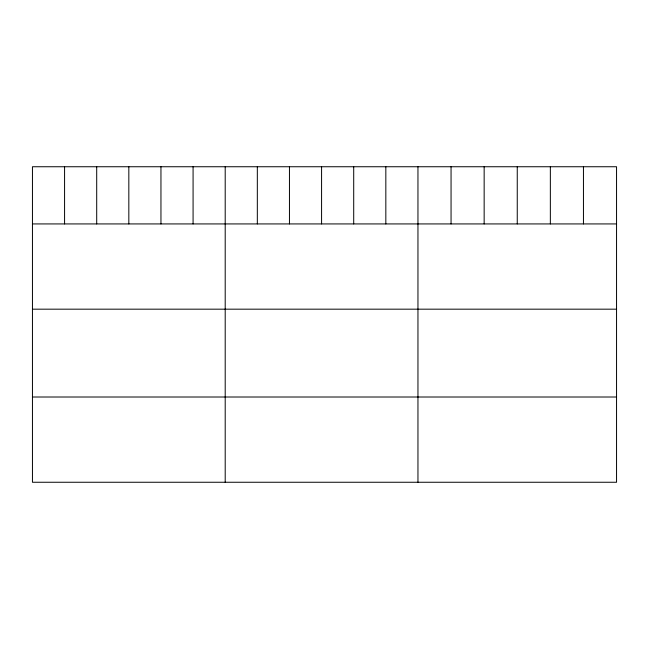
<?xml version="1.0" encoding="UTF-8"?>
<svg xmlns="http://www.w3.org/2000/svg" width="649" height="649" viewBox="0 0 649 649"><rect width="100%" height="100%" fill="white"/><g stroke="black" fill="none" stroke-linecap="round" stroke-linejoin="round"><path stroke-width="0.97" d="M616.55 223.929L616.55 482.256L32.45 482.256L32.45 166.744L616.55 166.744L616.55 223.929L32.45 223.929M32.45 309.175L616.55 309.175M32.45 397.01L616.55 397.01M583.451 166.744L583.451 223.929M550.352 166.744L550.352 223.929M517.253 166.744L517.253 223.929M484.154 166.744L484.154 223.929M451.055 166.744L451.055 223.929M417.956 166.744L417.956 482.256M385.831 166.744L385.831 223.929M353.705 166.744L353.705 223.929M321.579 166.744L321.579 223.929M289.454 166.744L289.454 223.929M257.329 166.744L257.329 223.929M225.203 166.744L225.203 482.256M193.078 166.744L193.078 223.929M160.952 166.744L160.952 223.929M128.827 166.744L128.827 223.929M96.701 166.744L96.701 223.929M64.575 166.744L64.575 223.929"/></g></svg>
